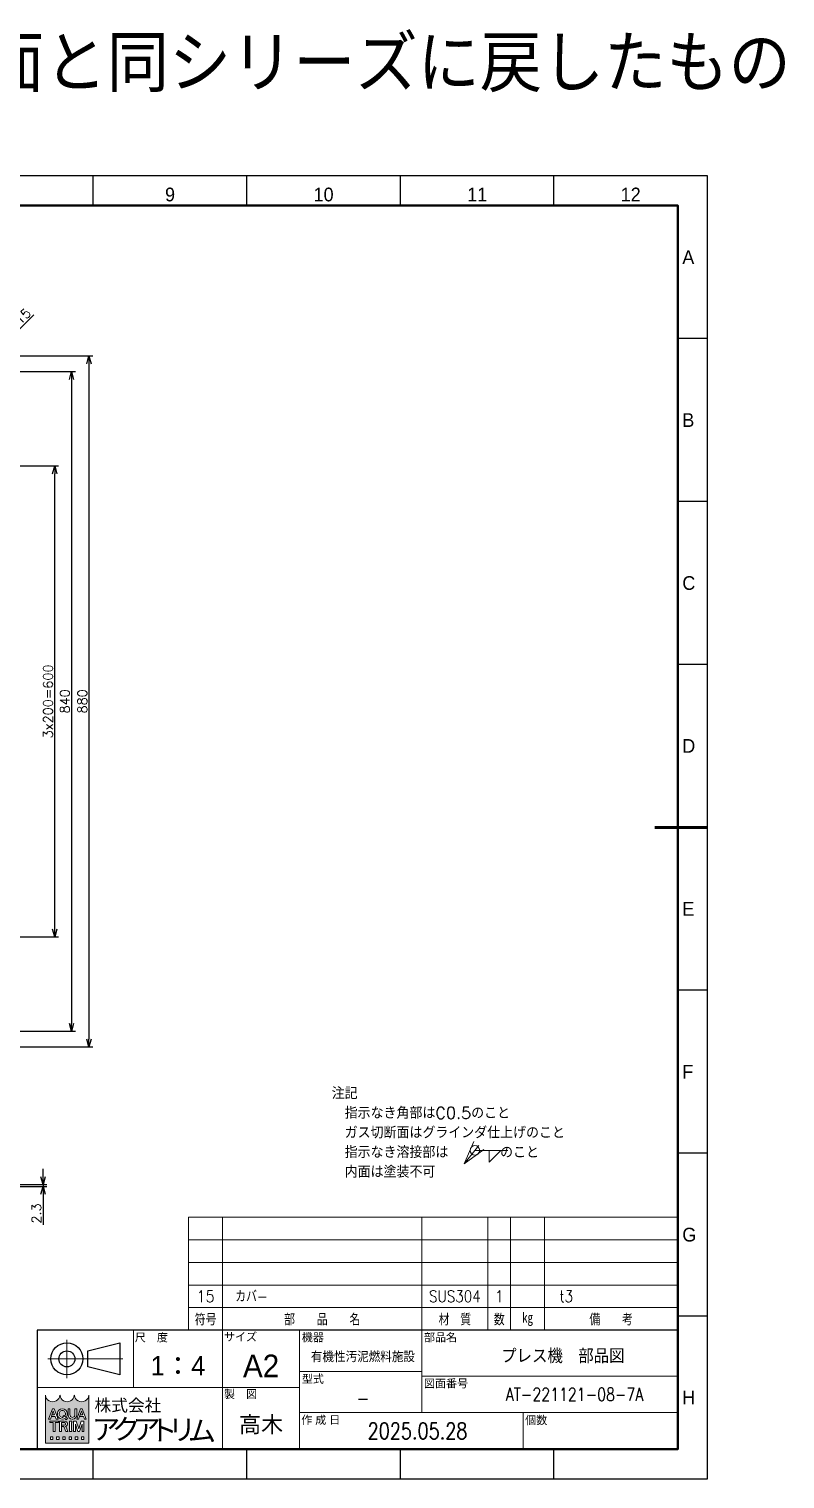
# Model space of a CAD drawing. Header units: millimetres. Extents: x 0 to 7745, y -34 to 1846.
# Drawn here: x 6782 to 7745, y 0 to 1846 of the extents above; entities that cross this region are included whole.
import ezdxf
from ezdxf.enums import TextEntityAlignment as Align

# ---------------------------------------------------------------- set-up
doc = ezdxf.new("R2010")
doc.units = ezdxf.units.MM
doc.header["$LTSCALE"] = 1.6
doc.header["$PDMODE"] = 99
doc.header["$PDSIZE"] = 1
for name, color, linetype, lineweight in [('02_細線', 5, 'Continuous', 13), ('07_TEXT', 3, 'Continuous', 13), ('08_DIM', 3, 'Continuous', 13), ('99_図枠', 7, 'Continuous', 40)]:
    doc.layers.add(name, color=color, linetype=linetype, lineweight=lineweight)
doc.styles.add('KSS_TXT', font='txt.shx', dxfattribs={"bigfont": 'extfont2.shx'})
doc.styles.add('MS_G', font='MS Gothic.ttf')
doc.styles.get("Standard").update_dxf_attribs({"font": 'txt.shx', "bigfont": 'extfont2.shx'})
doc.styles.add('寸法用', font='simplex.shx', dxfattribs={"width": 0.8, "bigfont": '@extfont2.shx'})
doc.styles.add('表題用', font='MS PGothic.ttf')
doc.dimstyles.new('KSS_DIM', dxfattribs={"dimscale": 4, "dimtxt": 3, "dimasz": 2.5, "dimexe": 1.25, "dimexo": 0.625, "dimtad": 1, "dimdsep": 46, "dimtxsty": 'KSS_TXT', "dimblk": 'OPEN30', "dimcen": 0, "dimazin": 2, "dimtfac": 0.75, "dimtmove": 0, "dimatfit": 3, "dimldrblk": 'OPEN30', "dimfxl": 1.25, "dimtolj": 1, "dimarcsym": 0})

# ---------------------------------------------------------------- blocks, each defined once
blk = doc.blocks.new('_Open30')
at = {"color": 0, "linetype": 'ByBlock', "lineweight": -2}
for p, q in [((-1, 0.26794919), (0, 0)), ((0, 0), (-1, -0.26794919)), ((0, 0), (-1, 0))]:
    blk.add_line(p, q, dxfattribs=at)
blk = doc.blocks.new('*D348')
at = {"layer": '08_DIM', "color": 0, "lineweight": -2, "transparency": 16777216}
for p, q in [((6727.823992936288, 1290.066286919322), (6819.600473936041, 1290.066286919322)), ((6814.600473936041, 700.0662869193213), (6814.600473936041, 1280.066286919322)), ((6727.823992936288, 690.0662869193213), (6819.600473936041, 690.0662869193213))]:
    blk.add_line(p, q, dxfattribs=at)
at = {"layer": 'Defpoints', "color": 0, "transparency": 16777216}
for p in [(6725.323992936288, 1290.066286919322), (6814.600473936041, 1290.066286919322), (6725.323992936288, 690.0662869193213)]:
    blk.add_point(p, dxfattribs=at)
at = {"layer": '08_DIM', "color": 0, "lineweight": -2, "transparency": 16777216, "xscale": 10, "yscale": 10, "zscale": 10}
for p, rotation in [((6814.600473936041, 1290.066286919322), 90), ((6814.600473936041, 690.0662869193213), 270)]:
    blk.add_blockref('_Open30', p, dxfattribs=dict(at, rotation=rotation))
at = {"layer": '08_DIM', "color": 0, "transparency": 16777216, "insert": (6806.10047393604, 990.0662869193197), "char_height": 12, "attachment_point": 5, "rotation": 90, "style": 'KSS_TXT'}
blk.add_mtext('\\A1;3x200=600', dxfattribs=at)
blk = doc.blocks.new('*D349')
at = {"layer": '08_DIM', "color": 0, "lineweight": -2, "transparency": 16777216}
for p, q in [((6723.32399293629, 1430.066286922453), (6863.27320720667, 1430.066286922453)), ((6858.27320720667, 1420.066286922453), (6858.27320720667, 560.0662869224482)), ((6723.32399293629, 550.0662869224482), (6863.27320720667, 550.0662869224482))]:
    blk.add_line(p, q, dxfattribs=at)
at = {"layer": 'Defpoints', "color": 0, "transparency": 16777216}
for p in [(6720.82399293629, 1430.066286922453), (6720.82399293629, 550.0662869224482), (6858.27320720667, 550.0662869224482)]:
    blk.add_point(p, dxfattribs=at)
at = {"layer": '08_DIM', "color": 0, "lineweight": -2, "transparency": 16777216, "xscale": 10, "yscale": 10, "zscale": 10}
for p, rotation in [((6858.27320720667, 1430.066286922453), 90), ((6858.27320720667, 550.0662869224482), 270)]:
    blk.add_blockref('_Open30', p, dxfattribs=dict(at, rotation=rotation))
at = {"layer": '08_DIM', "color": 0, "transparency": 16777216, "insert": (6849.773207206668, 990.0662869224484), "char_height": 12, "attachment_point": 5, "rotation": 90, "style": 'KSS_TXT'}
blk.add_mtext('\\A1;880', dxfattribs=at)
blk = doc.blocks.new('*D350')
at = {"layer": '08_DIM', "color": 0, "lineweight": -2, "transparency": 16777216}
for p, q in [((6718.32399293012, 1410.066286916285), (6841.079941433238, 1410.066286916285)), ((6836.079941433238, 1400.066286916285), (6836.079941433238, 580.0662869224482)), ((6718.32399293012, 570.0662869224482), (6841.079941433238, 570.0662869224482))]:
    blk.add_line(p, q, dxfattribs=at)
at = {"layer": 'Defpoints', "color": 0, "transparency": 16777216}
for p in [(6715.82399293012, 1410.066286916285), (6715.82399293012, 570.0662869224482), (6836.079941433238, 570.0662869224482)]:
    blk.add_point(p, dxfattribs=at)
at = {"layer": '08_DIM', "color": 0, "lineweight": -2, "transparency": 16777216, "xscale": 10, "yscale": 10, "zscale": 10}
for p, rotation in [((6836.079941433238, 1410.066286916285), 90), ((6836.079941433238, 570.0662869224482), 270)]:
    blk.add_blockref('_Open30', p, dxfattribs=dict(at, rotation=rotation))
at = {"layer": '08_DIM', "color": 0, "transparency": 16777216, "insert": (6827.579941433236, 990.0662869193643), "char_height": 12, "attachment_point": 5, "rotation": 90, "style": 'KSS_TXT'}
blk.add_mtext('\\A1;840', dxfattribs=at)
blk = doc.blocks.new('*D354')
at = {"layer": '08_DIM', "color": 0, "lineweight": -2, "transparency": 16777216}
blk.add_line((6738.501662465946, 1432.743956452122), (6788.058033273825, 1482.300327260003), dxfattribs=at)
at = {"layer": 'Defpoints', "color": 0, "transparency": 16777216}
for p in [(6840.265877869508, 1534.508171855686), (6840.265877869509, 1534.508171855685), (6731.430594654079, 1425.672888640257)]:
    blk.add_point(p, dxfattribs=at)
at = {"layer": '08_DIM', "color": 0, "lineweight": -2, "transparency": 16777216, "xscale": 10, "yscale": 10, "zscale": 10, "rotation": 225}
blk.add_blockref('_Open30', (6731.43059465408, 1425.672888640257), dxfattribs=at)
at = {"layer": '08_DIM', "color": 0, "transparency": 16777216, "insert": (6761.895082369923, 1468.158191636272), "char_height": 12, "attachment_point": 5, "rotation": 45.000000000000014, "style": 'KSS_TXT'}
blk.add_mtext('\\A1;4-R15', dxfattribs=at)
blk = doc.blocks.new('*D351')
at = {"layer": '08_DIM', "color": 0, "lineweight": -2, "transparency": 16777216}
for p, q in [((6799.779226970499, 384.7281305549698), (6799.779226970499, 394.7281305549698)), ((6738.32399293629, 374.7281305549697), (6804.779226970499, 374.7281305549697)), ((6738.32399293629, 372.4281305549696), (6804.779226970499, 372.4281305549697)), ((6799.779226970499, 374.7281305549697), (6799.779226970499, 372.4281305549697)), ((6799.779226970499, 362.4281305549697), (6799.779226970499, 323.4281305549697))]:
    blk.add_line(p, q, dxfattribs=at)
at = {"layer": 'Defpoints', "color": 0, "transparency": 16777216}
for p in [(6735.82399293629, 374.7281305549697), (6735.82399293629, 372.4281305549696), (6799.779226970499, 372.4281305549697)]:
    blk.add_point(p, dxfattribs=at)
at = {"layer": '08_DIM', "color": 0, "lineweight": -2, "transparency": 16777216, "xscale": 10, "yscale": 10, "zscale": 10}
for p, rotation in [((6799.779226970499, 374.7281305549697), 270), ((6799.779226970499, 372.4281305549697), 90)]:
    blk.add_blockref('_Open30', p, dxfattribs=dict(at, rotation=rotation))
at = {"layer": '08_DIM', "color": 0, "transparency": 16777216, "insert": (6791.279226970497, 337.9281305549677), "char_height": 12, "attachment_point": 5, "rotation": 90, "style": 'KSS_TXT'}
blk.add_mtext('\\A1;2.3', dxfattribs=at)
blk = doc.blocks.new('Weld-line')
blk.add_line((0, 0), (1, 0))
blk = doc.blocks.new('Weld10-s5')
blk.add_circle((0, 0), 2)
blk = doc.blocks.new('Weld10-a1')
for p, q in [((5, 0), (0, 5)), ((0, 5), (0, 0)), ((0, 0), (5, 0))]:
    blk.add_line(p, q)
at = {"width": 0.9}
blk.add_attdef('S', text='', height=2.8, dxfattribs=at).set_placement((-2, 1), align=Align.RIGHT)
blk.add_attdef('L', (8, 1), '', height=2.8, dxfattribs=at)
blk = doc.blocks.new('Jis_w20130906110600')
blk.add_blockref('Weld10-s5', (0, 0))
at = {"xscale": -1, "rotation": 180}
blk.add_blockref('Weld10-a1', (6, 0), dxfattribs=at)
at = {"layer": '08_DIM', "xscale": 14, "yscale": 14, "zscale": 14}
blk.add_blockref('Weld-line', (0, 0), dxfattribs=at)
at = {"style": 'KSS_TXT', "flags": 1}
blk.add_attdef('JISINFO', (0, 0), '', height=3, dxfattribs=at)
at = {"layer": '08_DIM'}
blk.add_leader([(-4.630805428080293, -5.765361229938435), (0, 0)], dimstyle='KSS_DIM', dxfattribs=at)

msp = doc.modelspace()

# ---------------------------------------------------------------- hatches: boundary and pattern name
at = {"layer": '99_図枠', "lineweight": 5}
h = msp.add_hatch(color=256, dxfattribs=at)
h.dxf.hatch_style = 1
edge = h.paths.add_edge_path()
edge.add_arc((6858.167723037926, 106.1288117250794), 0.2638494914700903, 90, 180)
edge.add_ellipse((6848.932990836473, 106.1288117250794), major_axis=(-8.970882709983073, 0), ratio=0.8823529411764706, start_angle=360, end_angle=540, ccw=False)
edge.add_arc((6839.698258635019, 106.1288117250794), 0.2638494914700903, 3.187317984128254, 180.000000000026)
edge.add_ellipse((6830.463526433567, 106.1288117250794), major_axis=(-8.970882709983073, 0), ratio=0.8823529411764706, start_angle=360, end_angle=540, ccw=False)
edge.add_arc((6821.228794232113, 106.1288117250794), 0.2638494914700903, 3.187317984128254, 180)
edge.add_ellipse((6811.994062030659, 106.1288117250794), major_axis=(-8.970882709983073, 0), ratio=0.8823529411764706, start_angle=360, end_angle=540, ccw=False)
edge.add_arc((6802.759329829207, 106.1288117250794), 0.2638494914700904, 3.187317984128254, 90)
edge.add_line((6802.759329829207, 106.3926612165498), (6802.759329829207, 45.44342868695885))
edge.add_line((6802.759329829207, 45.44342868695838), (6858.167723037925, 45.44342868695838))
edge.add_line((6858.167723037926, 45.44342868695838), (6858.167723037926, 106.392661216547))
h.paths.add_polyline_path([(6811.693996886541, 89.2914619033212), (6813.881628265484, 89.2914619033212), (6818.856350879825, 76.16231120776952), (6818.856350879825, 76.09898732981812), (6816.487981743627, 76.09898732981812), (6815.249521220971, 79.57698676978492), (6810.37887382935, 79.57698676978492), (6811.092913783667, 81.58224290495677), (6814.535481266656, 81.58224290495677), (6812.787812576013, 86.49026428804396), (6809.087643408404, 76.09898732981812), (6806.7192742722, 76.09898732981812), (6806.7192742722, 76.16231120776952)], flags=16)
edge = h.paths.add_edge_path(flags=16)
edge.add_ellipse((6824.36220326514, 83.48677309098015), major_axis=(-6.06853830381208, 0), ratio=0.9565217391304344, start_angle=180, end_angle=360, ccw=False)
edge.add_line((6830.430741568949, 83.48677309098015), (6830.430741568949, 81.90367614215918))
edge.add_ellipse((6824.36220326514, 81.90367614215917), major_axis=(-6.06853830381208, 0), ratio=0.9565217391304344, start_angle=142.105255317713, end_angle=180, ccw=False)
edge.add_line((6829.151132163457, 78.3383618535986), (6827.450848139931, 79.73941486254428))
edge.add_ellipse((6824.36220326514, 82.05892012519305), major_axis=(3.869579800282076, 0), ratio=0.9950358206786508, start_angle=-37.0427632869818, end_angle=0)
edge.add_line((6828.231778207737, 82.05877065115233), (6828.231778207737, 83.33152910794625))
edge.add_ellipse((6824.36220326514, 83.33152910794625), major_axis=(3.869574942599581, 0), ratio=0.9947182625257319, start_angle=360, end_angle=540)
edge.add_line((6820.492628322538, 83.33152910794625), (6820.492628322538, 82.05878442860757))
edge.add_ellipse((6824.36220326514, 82.05892012519305), major_axis=(3.869579800282076, 0), ratio=0.9950358206786508, start_angle=-180, end_angle=-65.75794872216291)
edge.add_line((6825.951023162364, 78.5480790796605), (6824.873666391691, 79.59660519166079))
edge.add_line((6824.873666391688, 79.59660519165938), (6826.042376573025, 80.83761263807715))
edge.add_line((6826.042376573025, 80.83761263807902), (6830.929034413095, 76.81095204738818))
edge.add_line((6830.929034413095, 76.81095204738678), (6829.401999069447, 75.1894531825066))
edge.add_line((6829.401999069449, 75.18945318250708), (6827.567578951685, 76.9747832107843))
edge.add_ellipse((6824.36220326514, 81.90367614215917), major_axis=(-6.06853830381208, 0), ratio=0.9565217391304344, start_angle=0, end_angle=121.88362473889401, ccw=False)
edge.add_line((6818.293664961326, 81.90367614215917), (6818.293664961326, 83.48677309098014))
h.paths.add_polyline_path([(6819.248753217416, 73.46049241511712), (6819.248753217416, 71.61354597482567), (6815.291010845367, 71.61354597482567, 0.4142135623730951), (6815.027161353895, 71.3496964833552), (6815.027161353895, 60.26801784161027), (6812.652515930666, 60.26801784161027), (6812.652515930666, 71.3496964833552, 0.4142135623730951), (6812.388666439196, 71.61354597482567), (6808.430924067143, 71.61354597482567), (6808.430924067143, 73.46049241511712)], flags=16)
edge = h.paths.add_edge_path(flags=16)
edge.add_line((6820.752652449704, 73.46049241511712), (6826.821190753515, 73.46049241511712))
edge.add_ellipse((6826.821190753515, 69.99010131501574), major_axis=(-4.259087672863526, 8.240180743760002e-16), ratio=0.8148203011203055, start_angle=111.3869747349855, end_angle=270, ccw=False)
edge.add_arc((6827.474332854688, 65.28696088807193), 1.72510041383581, 22.272952259934925, 58.5531130129101, ccw=False)
edge.add_line((6829.0707213633, 65.94080732828563), (6831.344127917848, 60.37355763820034))
edge.add_line((6831.34412791785, 60.37355763820033), (6831.34412791785, 60.26801784161167))
edge.add_line((6831.34412791785, 60.26801784161027), (6828.784787850591, 60.26801784161027))
edge.add_line((6828.784787850591, 60.26801784161027), (6826.776382602894, 65.85844638406667))
edge.add_arc((6825.797340647723, 65.46431224903434), 1.055397965880371, 21.92829786654815, 90)
edge.add_line((6825.797340647723, 66.51971021491248), (6823.206452720375, 66.51971021491248))
edge.add_line((6823.206452720377, 66.51971021491248), (6823.206452720377, 68.3666566552044))
edge.add_line((6823.206452720377, 68.3666566552058), (6827.13781014328, 68.3666566552058))
edge.add_arc((6827.081201693409, 69.99010131501574), 1.624431309739436, 271.9970571044072, 448.0029428955928)
edge.add_line((6827.137810143282, 71.61354597482567), (6823.127297872936, 71.61354597482567))
edge.add_line((6823.127297872934, 71.61354597482567), (6823.127297872934, 60.26801784161074))
edge.add_line((6823.127297872934, 60.26801784161027), (6820.752652449704, 60.26801784161027))
edge.add_line((6820.752652449704, 60.26801784161027), (6820.752652449704, 73.46049241511571))
h.paths.add_polyline_path([(6831.65041330153, 89.2914619033212), (6834.025058724761, 89.2914619033212), (6834.025058724761, 81.90367614215917, 0.175030561155744), (6835.072611928324, 78.88000499924146, 0.2571496110314638), (6839.30989331648, 78.88000499924146, 0.1750305611562702), (6840.357446520044, 81.90367614216854), (6840.357446520044, 89.2914619033212), (6842.732091943273, 89.2914619033212), (6842.732091943273, 81.42636616279142, -0.3793912406243967), (6837.587026859608, 76.09898732981812), (6836.795478385193, 76.09898732981812, -0.3793912406243716), (6831.65041330153, 81.42636616279142)], flags=16)
h.paths.add_polyline_path([(6833.345025038898, 73.46049241511712), (6836.247369445071, 73.46049241511712), (6836.247369445071, 71.61354597482567, 0.4142135623730951), (6835.983519953601, 71.3496964833552), (6835.983519953601, 62.37881377337031, 0.4142135623730951), (6836.247369445071, 62.11496428190359), (6836.247369445071, 60.26801784161027), (6833.345025038898, 60.26801784161027), (6833.345025038898, 62.11496428190359, 0.4142135623730951), (6833.60887453037, 62.37881377337031), (6833.60887453037, 71.3496964833552, 0.4142135623730951), (6833.345025038898, 71.61354597482567)], flags=16)
h.paths.add_polyline_path([(6838.624585933401, 73.46049241511712), (6842.070351944536, 73.46049241511712), (6845.220823220154, 63.87900645232719), (6848.371294495772, 73.46049241511712), (6851.819247146061, 73.46049241511712), (6851.819247146061, 60.26801784161027), (6849.444601722831, 60.26801784161027), (6849.444601722831, 69.50275004306376), (6846.408145931769, 60.26801784161027), (6844.03350050854, 60.26801784161027), (6840.997044717476, 69.50275004306376), (6840.999231356633, 60.26801784161027), (6838.624585933401, 60.26801784161027)], flags=16)
h.paths.add_polyline_path([(6847.573123584587, 89.2914619033212), (6849.76075496353, 89.2914619033212), (6854.735477577869, 76.16231120776952), (6854.735477577869, 76.09898732981812), (6852.367108441671, 76.09898732981812), (6851.128647919015, 79.57698676978492), (6846.258000527396, 79.57698676978492), (6846.972040481711, 81.58224290495677), (6850.414607964698, 81.58224290495677), (6848.666939274057, 86.49026428804396), (6844.966770106446, 76.09898732981812), (6842.598400970244, 76.09898732981812), (6842.598400970244, 76.16231120776952)], flags=16)
h.paths.add_polyline_path([(6809.091717624488, 53.35891343106137), (6812.257911522129, 53.35891343106137), (6812.257911522129, 50.1927195334213), (6809.091717624488, 50.1927195334213)], flags=16)
h.paths.add_polyline_path([(6817.007202368592, 53.35891343106137), (6820.173396266231, 53.35891343106137), (6820.173396266231, 50.1927195334213), (6817.007202368592, 50.1927195334213)], flags=16)
h.paths.add_polyline_path([(6824.922687112694, 53.35891343106137), (6828.088881010335, 53.35891343106137), (6828.088881010335, 50.1927195334213), (6824.922687112694, 50.1927195334213)], flags=16)
h.paths.add_polyline_path([(6832.838171856796, 53.35891343106137), (6836.004365754437, 53.35891343106137), (6836.004365754437, 50.1927195334213), (6832.838171856796, 50.1927195334213)], flags=16)
h.paths.add_polyline_path([(6840.753656600898, 53.35891343106137), (6843.919850498538, 53.35891343106137), (6843.919850498538, 50.1927195334213), (6840.753656600898, 50.1927195334213)], flags=16)
h.paths.add_polyline_path([(6848.669141345003, 53.35891343106137), (6851.835335242642, 53.35891343106137), (6851.835335242642, 50.1927195334213), (6848.669141345003, 50.1927195334213)], flags=16)

# ---------------------------------------------------------------- linework, layer by layer
at = {"layer": '02_細線'}
for p, q in [((6985.218662505646, 189.2076752007504), (6985.218662505646, 333.3961204616529)), ((6985.218662505646, 333.3961204616529), (7608.201039344494, 333.3961204616529)), ((7028.475192071184, 333.3961204616529), (7028.475192071184, 189.2076752007504)), ((7282.207611706153, 333.3961204616529), (7282.207611706153, 189.2076752007504)), ((7366.430613701936, 333.3961204616529), (7366.430613701936, 189.2076752007504)), ((7395.268300078966, 333.3961204616529), (7395.268300078966, 189.2076752007504)), ((7438.524829644508, 333.3961204616529), (7438.524829644508, 189.2076752007504)), ((6985.218662505646, 304.5584320291724), (7608.201039344494, 304.5584320291724)), ((6985.218662505646, 275.7207435967069), (7608.201039344494, 275.7207435967069)), ((6985.218662505646, 246.8830551642264), (7608.201039344494, 246.8830551642264)), ((6985.218662505646, 218.0453667317459), (7608.201039344494, 218.0453667317459))]:
    msp.add_line(p, q, dxfattribs=at)
at = {"layer": '99_図枠', "lineweight": 25}
for p, q in [((6863.745441558536, 1621.614597668944), (6863.745441558536, 1659.489999873146)), ((7059.328191556075, 1621.614597668944), (7059.328191556075, 1659.489999873146)), ((7059.328191556075, 1621.614597668944), (7059.328191556075, 1659.489999873146)), ((7254.910941553613, 1621.614597668944), (7254.910941553613, 1659.489999873146)), ((7450.493691551153, 1621.614597668944), (7450.493691551153, 1659.489999873146)), ((7646.076441548692, 1452.032582911471), (7608.201039344494, 1452.032582911471)), ((7646.076441548692, 1244.575165949795), (7608.201039344494, 1244.575165949795)), ((7646.076441548692, 1037.117748988125), (7608.201039344494, 1037.117748988125)), ((7646.076441548692, 622.2029150647713), (7608.201039344494, 622.2029150647713)), ((7646.076441548692, 414.7454981030964), (7608.201039344494, 414.7454981030964)), ((7646.076441548692, 207.2880811414214), (7608.201039344494, 207.2880811414214)), ((6863.745441558536, -1.126752522395691e-07), (6863.745441558536, 37.70606638394649)), ((7059.328191556075, -0.169335820255428), (7059.328191556075, 37.70606638394649)), ((7059.328191556075, -1.126752522395691e-07), (7059.328191556075, 37.70606638394649)), ((7254.910941553613, -1.126752522395691e-07), (7254.910941553613, 37.70606638394649)), ((7450.493691551153, -1.126752522395691e-07), (7450.493691551153, 37.70606638394649))]:
    msp.add_line(p, q, dxfattribs=at)
at = {"layer": '99_図枠', "lineweight": 53}
msp.add_line((7646.076441548692, 829.6603320264501), (7579.066114572028, 829.6603320264501), dxfattribs=at)
at = {"layer": '99_図枠', "lineweight": 13}
for p, q in [((6914.789829759889, 116.3703632695903), (6914.789829759889, 189.2076752007504)), ((7028.416036372491, 37.70606638394649), (7028.416036372491, 189.2076752007504)), ((7126.591904090546, 37.70606638394649), (7126.591904090546, 189.2076752007504)), ((7282.174347070684, 189.2076752007504), (7282.174347070684, 84.32194601988515)), ((6830.152873295885, 128.315682426305), (6830.152873295885, 177.2623560440413)), ((6805.679536487018, 152.7890192351694), (6901.533438988417, 152.7890192351694)), ((7126.591904090546, 136.7648106103187), (7282.174347070684, 136.7648106103187)), ((7282.174347070684, 130.9378256558219), (7608.201039344494, 130.9378256558219)), ((7126.591904090546, 116.3703632695903), (6792.423145715546, 116.3703632695903)), ((7126.591904090546, 84.32194601988515), (7608.201039344494, 84.32194601988515)), ((7411.437294871033, 84.32194601988515), (7411.437294871033, 37.70606638394649))]:
    msp.add_line(p, q, dxfattribs=at)
at = {"layer": '99_図枠', "lineweight": 5}
for p, q in [((6802.759329829207, 45.44342868695838), (6802.759329829207, 106.3926612165498)), ((6858.167723037926, 106.3926612165498), (6858.167723037926, 45.44342868695838)), ((6806.7192742722, 76.16231120776952), (6811.693996886541, 89.2914619033212)), ((6806.7192742722, 76.09898732981812), (6806.7192742722, 76.16231120776952)), ((6806.7192742722, 76.16231120776952), (6806.7192742722, 76.16231120776952)), ((6806.7192742722, 76.09898732981812), (6806.7192742722, 76.16231120776952)), ((6806.7192742722, 76.09898732981812), (6809.087643408404, 76.09898732981812)), ((6809.087643408404, 76.09898732981812), (6812.787812576013, 86.49026428804396)), ((6810.37887382935, 79.57698676978492), (6811.092913783667, 81.58224290495677)), ((6810.37887382935, 79.57698676978492), (6815.249521220971, 79.57698676978492)), ((6811.092913783667, 81.58224290495677), (6814.535481266656, 81.58224290495677)), ((6811.693996886541, 89.2914619033212), (6813.881628265484, 89.2914619033212)), ((6814.535481266656, 81.58224290495677), (6812.787812576013, 86.49026428804396)), ((6818.856350879825, 76.16231120776952), (6813.881628265484, 89.2914619033212)), ((6816.487981743627, 76.09898732981812), (6815.249521220971, 79.57698676978492)), ((6818.856350879825, 76.09898732981812), (6816.487981743627, 76.09898732981812)), ((6818.293664961326, 83.48677309098015), (6818.293664961326, 81.90367614215917)), ((6818.856350879825, 76.09898732981812), (6818.856350879825, 76.16231120776952)), ((6820.492628322538, 83.33152910794625), (6820.492628322538, 82.06505154888985)), ((6824.873666391688, 79.59660519165938), (6826.042376573025, 80.83761263807902)), ((6824.873666391688, 79.59660519165938), (6825.951023162364, 78.5480790796605)), ((6826.042376573025, 80.83761263807902), (6830.929034413095, 76.81095204738678)), ((6827.450848139932, 79.73941486254569), (6829.151132163457, 78.3383618535986)), ((6827.567578951686, 76.97478321078569), (6829.401999069449, 75.18945318250708)), ((6828.231778207737, 83.33152910794625), (6828.231778207737, 82.06505154888985)), ((6829.401999069449, 75.18945318250708), (6830.929034413095, 76.81095204738678)), ((6830.430741568949, 83.48677309098015), (6830.430741568949, 81.90367614215917)), ((6831.65041330153, 81.42636616279142), (6831.65041330153, 89.2914619033212)), ((6834.025058724761, 89.2914619033212), (6831.65041330153, 89.2914619033212)), ((6834.025058724761, 81.90367614215917), (6834.025058724761, 89.2914619033212)), ((6837.587026859606, 76.09898732981812), (6836.795478385196, 76.09898732981812)), ((6840.357446520044, 81.90367614215917), (6840.357446520044, 89.2914619033212)), ((6840.357446520044, 89.2914619033212), (6842.732091943273, 89.2914619033212)), ((6842.598400970244, 76.16231120776952), (6847.573123584587, 89.2914619033212)), ((6842.598400970244, 76.09898732981812), (6842.598400970244, 76.16231120776952)), ((6842.598400970244, 76.16231120776952), (6842.598400970244, 76.16231120776952)), ((6842.598400970244, 76.09898732981812), (6842.598400970244, 76.16231120776952)), ((6842.598400970244, 76.09898732981812), (6844.966770106446, 76.09898732981812)), ((6842.732091943273, 81.42636616279142), (6842.732091943273, 89.2914619033212)), ((6844.966770106446, 76.09898732981812), (6848.666939274057, 86.49026428804396)), ((6846.258000527396, 79.57698676978492), (6846.972040481711, 81.58224290495677)), ((6846.258000527396, 79.57698676978492), (6851.128647919015, 79.57698676978492)), ((6846.972040481711, 81.58224290495677), (6850.414607964698, 81.58224290495677)), ((6847.573123584587, 89.2914619033212), (6849.76075496353, 89.2914619033212)), ((6850.414607964698, 81.58224290495677), (6848.666939274057, 86.49026428804396)), ((6854.735477577869, 76.16231120776952), (6849.76075496353, 89.2914619033212)), ((6852.367108441671, 76.09898732981812), (6851.128647919015, 79.57698676978492)), ((6854.735477577869, 76.09898732981812), (6852.367108441671, 76.09898732981812)), ((6854.735477577869, 76.09898732981812), (6854.735477577869, 76.16231120776952)), ((6808.430924067143, 73.46049241511712), (6819.248753217416, 73.46049241511712)), ((6808.430924067143, 73.46049241511712), (6808.430924067143, 71.61354597482567)), ((6808.430924067143, 71.61354597482567), (6812.388666439196, 71.61354597482567)), ((6812.652515930666, 60.26801784161027), (6812.652515930666, 71.3496964833552)), ((6812.652515930666, 60.26801784161027), (6815.027161353895, 60.26801784161027)), ((6815.027161353895, 60.26801784161027), (6815.027161353895, 71.3496964833552)), ((6815.291010845367, 71.61354597482567), (6819.248753217416, 71.61354597482567)), ((6819.248753217416, 73.46049241511712), (6819.248753217416, 71.61354597482567)), ((6820.752652449704, 73.46049241511712), (6820.752652449704, 60.26801784161027)), ((6820.752652449704, 73.46049241511712), (6826.821190753515, 73.46049241511712)), ((6820.752652449704, 60.26801784161027), (6823.127297872934, 60.26801784161027)), ((6823.127297872934, 60.26801784161027), (6823.127297872934, 71.61354597482567)), ((6823.127297872934, 71.61354597482567), (6827.137810143282, 71.61354597482567)), ((6823.206452720377, 66.51971021491248), (6823.206452720377, 68.3666566552058)), ((6823.206452720377, 68.3666566552058), (6827.137810143282, 68.3666566552058)), ((6823.206452720377, 66.51971021491248), (6825.797340647723, 66.51971021491248)), ((6826.776382602895, 65.85844638406807), (6828.784787850591, 60.26801784161027)), ((6828.784787850591, 60.26801784161027), (6831.34412791785, 60.26801784161027)), ((6829.0707213633, 65.9408073282875), (6831.34412791785, 60.37355763820033)), ((6831.34412791785, 60.37355763820033), (6831.34412791785, 60.26801784161027)), ((6833.345025038898, 73.46049241511712), (6836.247369445071, 73.46049241511712)), ((6833.345025038898, 73.46049241511712), (6833.345025038898, 71.61354597482567)), ((6833.345025038898, 60.26801784161027), (6833.345025038898, 62.11496428190359)), ((6833.345025038898, 60.26801784161027), (6836.247369445071, 60.26801784161027)), ((6833.60887453037, 62.37881377337031), (6833.60887453037, 71.3496964833552)), ((6835.983519953601, 62.37881377337031), (6835.983519953601, 71.3496964833552)), ((6836.247369445071, 73.46049241511712), (6836.247369445071, 71.61354597482567)), ((6836.247369445071, 60.26801784161027), (6836.247369445071, 62.11496428190359)), ((6838.624585933401, 73.46049241511712), (6838.624585933401, 60.26801784161027)), ((6838.624585933401, 73.46049241511712), (6842.070351944536, 73.46049241511712)), ((6838.624585933401, 60.26801784161027), (6840.999231356633, 60.26801784161027)), ((6840.999231356633, 60.26801784161027), (6840.997044717476, 69.50275004306376)), ((6844.03350050854, 60.26801784161027), (6840.997044717476, 69.50275004306376)), ((6845.220823220154, 63.87900645232719), (6842.070351944536, 73.46049241511712)), ((6844.03350050854, 60.26801784161027), (6846.408145931769, 60.26801784161027)), ((6845.220823220154, 63.87900645232719), (6848.371294495772, 73.46049241511712)), ((6846.408145931769, 60.26801784161027), (6849.444601722831, 69.50275004306376)), ((6851.819247146061, 73.46049241511712), (6848.371294495772, 73.46049241511712)), ((6849.444601722831, 69.50275004306376), (6849.444601722831, 60.26801784161027)), ((6849.444601722831, 60.26801784161027), (6851.819247146061, 60.26801784161027)), ((6851.819247146061, 60.26801784161027), (6851.819247146061, 73.46049241511712)), ((6858.167723037926, 45.44342868695838), (6802.759329829207, 45.44342868695838)), ((6809.091717624488, 53.35891343106137), (6812.257911522129, 53.35891343106137)), ((6809.091717624488, 53.35891343106137), (6809.091717624488, 50.1927195334213)), ((6812.257911522129, 50.1927195334213), (6809.091717624488, 50.1927195334213)), ((6812.257911522129, 53.35891343106137), (6812.257911522129, 50.1927195334213)), ((6817.007202368592, 53.35891343106137), (6820.173396266231, 53.35891343106137)), ((6817.007202368592, 53.35891343106137), (6817.007202368592, 50.1927195334213)), ((6820.173396266231, 50.1927195334213), (6817.007202368592, 50.1927195334213)), ((6820.173396266231, 53.35891343106137), (6820.173396266231, 50.1927195334213)), ((6824.922687112694, 53.35891343106137), (6828.088881010335, 53.35891343106137)), ((6824.922687112694, 53.35891343106137), (6824.922687112694, 50.1927195334213)), ((6828.088881010335, 50.1927195334213), (6824.922687112694, 50.1927195334213)), ((6828.088881010335, 53.35891343106137), (6828.088881010335, 50.1927195334213)), ((6832.838171856796, 53.35891343106137), (6836.004365754437, 53.35891343106137)), ((6832.838171856796, 53.35891343106137), (6832.838171856796, 50.1927195334213)), ((6836.004365754437, 50.1927195334213), (6832.838171856796, 50.1927195334213)), ((6836.004365754437, 53.35891343106137), (6836.004365754437, 50.1927195334213)), ((6840.753656600898, 53.35891343106137), (6843.919850498538, 53.35891343106137)), ((6840.753656600898, 53.35891343106137), (6840.753656600898, 50.1927195334213)), ((6843.919850498538, 50.1927195334213), (6840.753656600898, 50.1927195334213)), ((6843.919850498538, 53.35891343106137), (6843.919850498538, 50.1927195334213)), ((6851.835335242642, 53.35891343106137), (6848.669141345003, 53.35891343106137)), ((6848.669141345003, 53.35891343106137), (6848.669141345003, 50.1927195334213)), ((6848.669141345003, 50.1927195334213), (6851.835335242642, 50.1927195334213)), ((6851.835335242642, 53.35891343106137), (6851.835335242642, 50.1927195334213))]:
    msp.add_line(p, q, dxfattribs=at)
at = {"layer": '99_図枠'}
msp.add_lwpolyline([(5412.593108491735, 37.70606638394649), (7608.201039344494, 37.70606638394649), (7608.201039344494, 1621.614597668944), (5412.593108491735, 1621.614597668944)], close=True, dxfattribs=at)
at = {"layer": '99_図枠', "lineweight": 25}
msp.add_lwpolyline([(6792.423145715546, 37.70606638394649), (7608.201039344494, 37.70606638394649), (7608.201039344494, 189.2076752007504), (6792.423145715546, 189.2076752007504)], close=True, dxfattribs=at)
msp.add_lwpolyline([(6856.665654838829, 162.9862429055327), (6897.454549520276, 173.1834665758941), (6897.454549520276, 132.3945718944503), (6856.665654838829, 142.5917955648099), (6856.665654838829, 162.9862429055327)], dxfattribs=at)
for radius in [20.3944473407236, 10.1972236703618]:
    msp.add_circle((6830.152873295885, 152.7890192351694), radius, dxfattribs=at)
at = {"layer": '99_図枠', "lineweight": 5}
for centre, radius, start, end in [((6802.759329829207, 106.1288117250794), 0.2638494914700903, 0, 90), ((6821.228794232113, 106.1288117250794), 0.2638494914700903, 0, 180), ((6821.228794232113, 106.1288117250794), 0.2638494914700903, 0, 90), ((6839.698258635019, 106.1288117250794), 0.2638494914700903, 0, 180), ((6858.167723037926, 106.1288117250794), 0.2638494914700903, 90, 180), ((6837.228133902991, 81.66502115247624), 5.582823954959125, 182.4500309922608, 265.5552572885243), ((6838.735302606281, 81.84224539424724), 4.710644452747883, 179.2527938813866, 218.9645718468403), ((6837.1912526224, 82.72707211300562), 4.391874744162464, 241.1577278083485, 298.8422721916515), ((6837.154371341814, 81.66502115247624), 5.582823954959125, 274.4447427114757, 357.5499690077391), ((6835.647202638522, 81.84224539424724), 4.710644452747353, 321.0354281531593, 0.7472061186134467), ((6812.388666439196, 71.3496964833552), 0.2638494914700903, 0, 90), ((6815.291010845367, 71.3496964833552), 0.2638494914700903, 90, 180), ((6825.797340647723, 65.46431224903434), 1.055397965880361, 21.92829786657684, 90), ((6827.081201693409, 69.99010131501574), 1.624431309739436, 271.9970571043541, 88.00294289554164), ((6827.474332854688, 65.28696088807193), 1.725100413835839, 22.27295226000945, 58.55311301289274), ((6833.345025038898, 71.3496964833552), 0.2638494914700903, 0, 90), ((6833.345025038898, 62.37881377337031), 0.2638494914700903, 270, 0), ((6836.247369445071, 71.3496964833552), 0.2638494914700903, 90, 180), ((6836.247369445071, 62.37881377337031), 0.2638494914700903, 180, 270)]:
    msp.add_arc(centre, radius, start, end, dxfattribs=at)
for centre, major_axis, ratio, start_param, end_param in [((6811.994062030659, 106.1288117250794), (-8.970882709983073, 0), 0.8823529411764706, 6.283185307179585, 9.424777960769381), ((6830.463526433567, 106.1288117250794), (-8.970882709983073, 0), 0.8823529411764706, 6.283185307179585, 9.424777960769381), ((6848.932990836473, 106.1288117250794), (-8.970882709983073, 0), 0.8823529411764706, 6.283185307179585, 9.424777960769381), ((6824.36220326514, 83.48677309098015), (-6.06853830381208, 0), 0.9565217391304344, 3.141592653589793, 6.283185307179585), ((6824.36220326514, 83.33152910794625), (3.869574942599581, 0), 0.9947182625257319, 6.283185307179585, 9.424777960769381), ((6826.821190753515, 69.99010131501574), (-4.259087672863526, 8.240180743760002e-16), 0.8148203011203053, 1.944069452961234, 4.712388980384689)]:
    msp.add_ellipse(centre, major_axis=major_axis, ratio=ratio, start_param=start_param, end_param=end_param, dxfattribs=at)
at = {"layer": '99_図枠', "lineweight": 5, "extrusion": (0, 0, -1)}
for centre, major_axis, ratio, start_param, end_param in [((6824.36220326514, 81.90367614215917), (-6.06853830381208, 0), 0.9565217391304344, 4.155914751220672, 6.283185307179585), ((6824.36220326514, 82.05892012519305), (3.869579800282075, 0), 0.9950358206786508, 7.430878021738926, 9.424777960769381), ((6824.36220326514, 82.05892012519305), (3.869579800282075, 0), 0.9950358206786508, 6.283185307179585, 6.929703490574294), ((6824.36220326514, 81.90367614215917), (-6.06853830381208, 0), 0.9565217391304344, 3.141592653589793, 3.802980717498314)]:
    msp.add_ellipse(centre, major_axis=major_axis, ratio=ratio, start_param=start_param, end_param=end_param, dxfattribs=at)
at = {"layer": 'Defpoints'}
msp.add_lwpolyline([(5299.083441568737, -1.126752522395691e-07), (7646.076441548692, -1.126752522395691e-07), (7646.076441548692, 1659.489999873146), (5299.083441568737, 1659.489999873146)], close=True, dxfattribs=at)

# ---------------------------------------------------------------- block references
at = {"layer": '08_DIM', "xscale": 3, "yscale": 3, "zscale": 3}
msp.add_blockref('Jis_w20130906110600', (7349.90874818189, 418.3716756770866), dxfattribs=at)

# ---------------------------------------------------------------- texts
at = {"style": 'KSS_TXT', "width": 0.85}
msp.add_attdef('カバ-', text='', height=14.832325338768, dxfattribs=at).set_placement((7044.476702531916, 232.4642093987137), align=Align.MIDDLE_LEFT)
for tag, height, style, width, p in [('15', 14.832325338768, '寸法用', 0.9, (7006.846927288414, 232.4642093987137)), ('SUS304', 14.832325338768, 'KSS_TXT', 0.85, (7324.319112704032, 232.4642093987137)), ('1', 14.832325338768, 'KSS_TXT', 0.85, (7380.849456890452, 232.4642093987137)), ('t3', 14.832325338768, 'KSS_TXT', 0.85, (7466.212477313215, 232.4642093987137)), ('符号', 14.832325338768, 'KSS_TXT', 0.85, (7006.846927288414, 203.6265209662631)), ('部\u3000\u3000品\u3000\u3000名', 14.832325338768, 'KSS_TXT', 0.85, (7155.34140188868, 203.6265209662631)), ('材\u3000質', 14.832325338768, 'KSS_TXT', 0.85, (7324.319112704032, 203.6265209662631)), ('数', 14.832325338768, 'KSS_TXT', 0.85, (7380.849456890452, 203.6265209662631)), ('㎏', 14.832325338768, 'KSS_TXT', 0.85, (7416.896564861734, 203.6265209662631)), ('備\u3000\u3000考', 14.832325338768, 'KSS_TXT', 0.85, (7523.3629344945, 203.6265209662631)), ('プレス機\u3000部品図', 16, '表題用', 0.9, (7461.8484810711, 157.3068648473831)), ('有機性汚泥燃料施設', 12, '表題用', 0.9, (7207.189256173138, 156.1466241502946)), ('AT-221121-08-7A', 16.48036148752, '寸法用', 0.8, (7476.734758623848, 107.6298858378535)), ('-', 16.48036148752, 'KSS_TXT', 0.9, (7207.155950358656, 102.818208867826)), ('2025.05.28', 20.6004518594, '寸法用', 0.8, (7276.739768928064, 61.01400620191488))]:
    msp.add_attdef(tag, text='', height=height, dxfattribs=dict(style=style, width=width)).set_placement(p, align=Align.MIDDLE)
at = {"style": '表題用'}
for tag, height, p in [('1：4', 24.72054223128, (6971.602933066191, 144.0485418034327)), ('高木', 20.6004518594, (7077.503970231519, 69.7544836336535))]:
    msp.add_attdef(tag, text='', height=height, dxfattribs=at).set_placement(p, align=Align.MIDDLE)
at = {"layer": '07_TEXT', "insert": (5296.899685815858, 1838.09151199231), "char_height": 72, "attachment_point": 1, "style": 'KSS_TXT'}
msp.add_mtext('変更発注時の図から、図番のみを他の図面と同シリーズに戻したもの', dxfattribs=at)
at = {"layer": '07_TEXT', "ltscale": 2, "insert": (7167.464511341854, 498.5451885979194), "char_height": 15, "attachment_point": 1}
msp.add_mtext_dynamic_manual_height_columns('注記\\P\u3000指示なき角部はC0.5のこと\\P\u3000ガス切断面はグラインダ仕上げのこと\\P\u3000指示なき溶接部は\u3000\u3000\u3000\u3000のこと\\P\u3000内面は塗装不可', width=394.6480635948371, gutter_width=15, heights=[147.8815819124768], dxfattribs=at)
at = {"layer": '99_図枠', "lineweight": 13, "style": '表題用'}
for s, p in [('9', (6961.536816557304, 1621.614597668944)), ('10', (7157.119566554842, 1621.614597668944)), ('11', (7352.702316552382, 1621.614597668944)), ('12', (7548.285066549921, 1621.614597668944))]:
    msp.add_text(s, height=17.48095486347737, dxfattribs=at).set_placement(p, align=Align.BOTTOM_CENTER)
for s, p in [('A', (7614.028024298985, 1555.761291392309)), ('B', (7614.028024298985, 1348.303874430634)), ('C', (7614.028024298985, 1140.846457468963)), ('D', (7614.028024298985, 933.3890405072839)), ('E', (7614.028024298985, 725.931623545607)), ('F', (7614.028024298985, 518.4742065839339)), ('G', (7614.028024298985, 311.016789622259)), ('H', (7614.028024298985, 103.5593726605821))]:
    msp.add_text(s, height=17.48095486347737, dxfattribs=at).set_placement(p, align=Align.MIDDLE_LEFT)
at = {"layer": '99_図枠', "style": '表題用'}
for s, p in [('尺\u3000度', (6916.637767217324, 180.0848807927553)), ('サイズ', (7030.263973829926, 180.853087432454)), ('機器', (7129.391830860497, 180.2550889758558)), ('部品名', (7284.974273840642, 180.2550889758558)), ('型式', (7129.391830860497, 127.2972130889391)), ('製\u3000図', (7030.264036605351, 108.0157755012995)), ('図面番号', (7284.974273840638, 121.4702281344442)), ('作 成 日', (7128.680961953476, 74.97774484335339)), ('個数', (7413.883482123942, 74.69287794352081))]:
    msp.add_text(s, height=10.3002259297, dxfattribs=at).set_placement(p, align=Align.MIDDLE_LEFT)
msp.add_text('A2', height=28.84063260316, dxfattribs=at).set_placement((7077.503970231519, 144.0485418034327), align=Align.MIDDLE)
at = {"layer": '99_図枠', "lineweight": 5, "style": 'MS_G'}
for s, height, p in [('株式会社', 15.57553078335834, (6907.854563213596, 93.63547271813916)), ('ア', 26.30534087856074, (6880.063697363566, 63.30343908611113)), ('ク', 26.30534087856074, (6905.41714149817, 63.30343908611113)), ('ア', 26.30534087856074, (6931.483114820954, 63.30343908611113)), ('ト', 26.30534087856074, (6953.191295848392, 62.19631194475826)), ('リ', 26.30534087856074, (6976.722108429414, 62.74987551543469)), ('ム', 26.30534087856074, (7002.073797738905, 61.08918480340539))]:
    msp.add_text(s, height=height, dxfattribs=at).set_placement(p, align=Align.MIDDLE_CENTER)

# ---------------------------------------------------------------- dimensions: what is measured, and where the dimension line sits
at = {"layer": '08_DIM'}
dim = msp.add_linear_dim(base=(6840.265877869509, 1534.508171855685), p1=(6731.430594654079, 1425.672888640257), p2=(6840.265877869508, 1534.508171855686), angle=45.000000000000064, text='4-R15', dimstyle='KSS_DIM', override={"dimse1": 1, "dimse2": 1, "dimsd2": 1}, dxfattribs=at)
dim.commit()
dim.dimension.update_dxf_attribs({"geometry": '*D354', "text_midpoint": (6767.905490010009, 1462.147783996186), "dimtype": 161})
for base, p1, p2, picture, middle in [((6858.27320720667, 550.0662869224482), (6720.823992936286, 1430.066286922452), (6720.823992936286, 550.066286922448), '*D349', (6849.773207206668, 990.0662869224484)), ((6836.079941433238, 570.0662869224482), (6715.823992930116, 1410.066286916284), (6715.823992930116, 570.066286922448), '*D350', (6827.579941433236, 990.0662869193643)), ((6799.779226970499, 372.4281305549697), (6735.823992936286, 374.7281305549695), (6735.823992936286, 372.4281305549695), '*D351', (6791.279226970497, 337.9281305549677))]:
    dim = msp.add_linear_dim(base=base, p1=p1, p2=p2, angle=90, dimstyle='KSS_DIM', dxfattribs=at)
    dim.commit()
    dim.dimension.update_dxf_attribs({"geometry": picture, "text_midpoint": middle})
dim = msp.add_linear_dim(base=(6814.600473936041, 1290.066286919322), p1=(6725.323992936284, 690.0662869193211), p2=(6725.323992936284, 1290.066286919322), angle=90, text='3x200=<>', dimstyle='KSS_DIM', dxfattribs=at)
dim.commit()
dim.dimension.update_dxf_attribs({"geometry": '*D348', "text_midpoint": (6806.10047393604, 990.0662869193197)})

doc.saveas('drawing.dxf')
